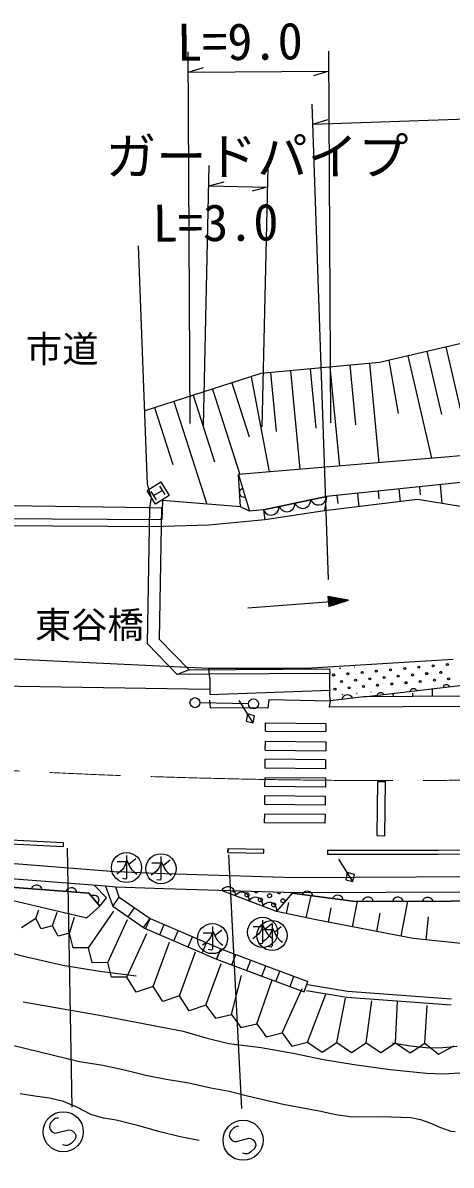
# Model space of a CAD drawing. Units: millimetres, scale not verified. Extents: x 40000 to 680000, y 20000 to 380000.
# Drawn here: x 429128 to 450345, y 252843 to 309514 of the extents above; entities that cross this region are included whole.
import ezdxf
from ezdxf.enums import TextEntityAlignment as Align

# ---------------------------------------------------------------- set-up
doc = ezdxf.new("R2010")
doc.units = ezdxf.units.MM
doc.header["$LTSCALE"] = 1000
doc.linetypes.add('CHAIN', pattern=[18.5, 12, -1.5, 3.5, -1.5])
doc.layers.add('M-BGD', color=7, linetype='Continuous', lineweight=25)
doc.layers.add('M-BMK', color=2, linetype='CHAIN', lineweight=13)
doc.styles.add('ＭＳ ゴシック', font='')
doc.styles.get('ＭＳ ゴシック').set_extended_font_data('MS Gothic')

# ---------------------------------------------------------------- blocks, each defined once
blk = doc.blocks.new('BUHIN302')
at = {"color": 7, "linetype": 'Continuous', "lineweight": 25}
blk.add_line((-535, 325), (-172, 72), dxfattribs=at)
for points in [[(-383, -107), (-59, 170), (20, 263), (115, 437), (172, 582)], [(-581, -163), (498, 140), (538, 124), (569, 97), (583, -51)], [(-158, -519), (-282, -79), (-117, -95), (14, -121), (150, -172), (287, -258), (442, -382)]]:
    blk.add_lwpolyline(points, dxfattribs=at)
blk.add_circle((0, 0), 746, dxfattribs=at)
blk = doc.blocks.new('BUHIN300')
at = {"color": 7, "linetype": 'Continuous', "lineweight": 25}
blk.add_lwpolyline([(-414, 584), (-493, 565), (-560, 516), (-628, 434), (-703, 299), (-736, 168), (-724, 35), (-659, -75), (-561, -135), (-493, -167), (-386, -180), (-304, -146), (236, 178), (344, 187), (472, 161), (573, 94), (639, 17), (683, -87), (648, -245), (536, -446), (474, -526), (389, -587), (285, -621), (150, -626)], dxfattribs=at)
blk.add_circle((0, 0), 995, dxfattribs=at)
blk = doc.blocks.new('BUHIN313')
at = {"color": 7, "linetype": 'Continuous', "lineweight": 25}
blk.add_lwpolyline([(-245, -52), (-237, 9), (-218, 63), (-183, 126), (-135, 167), (-81, 196), (-5, 212), (56, 207), (116, 189), (175, 146), (214, 104), (245, 52)], dxfattribs=at)
blk = doc.blocks.new('BUHIN315')
at = {"color": 7, "linetype": 'Continuous', "lineweight": 25}
blk.add_lwpolyline([(-247, -39), (-236, 21), (-214, 74), (-176, 135), (-126, 174), (-71, 200), (6, 212), (66, 204), (125, 183), (182, 136), (219, 93), (247, 39)], dxfattribs=at)
blk = doc.blocks.new('BUHIN316')
at = {"color": 7, "linetype": 'Continuous', "lineweight": 25}
blk.add_lwpolyline([(-240, -69), (-237, -9), (-222, 47), (-191, 113), (-147, 157), (-95, 190), (-21, 211), (41, 211), (102, 197), (164, 158), (206, 119), (240, 69)], dxfattribs=at)
blk = doc.blocks.new('BUHIN324')
at = {"color": 7, "linetype": 'Continuous', "lineweight": 25}
blk.add_lwpolyline([(-138, -59), (-140, -23), (-135, 11), (-122, 53), (-99, 83), (-71, 106), (-28, 124), (9, 129), (46, 125), (86, 106), (114, 86), (138, 59)], dxfattribs=at)
blk = doc.blocks.new('BUHIN361')
at = {"color": 7, "linetype": 'Continuous', "lineweight": 25}
blk.add_circle((0, 0), 249, dxfattribs=at)
blk = doc.blocks.new('BUHIN389')
at = {"color": 7, "linetype": 'Continuous', "lineweight": 25}
blk.add_lwpolyline([(364, -28), (343, 58), (305, 132), (240, 218), (163, 268), (80, 301), (-33, 310), (-121, 289), (-204, 252), (-281, 177), (-329, 109), (-364, 28)], dxfattribs=at)
blk = doc.blocks.new('BUHIN390')
at = {"color": 7, "linetype": 'Continuous', "lineweight": 25}
blk.add_lwpolyline([(-352, -191), (-282, -257), (-202, -303), (-92, -343), (9, -344), (106, -325), (215, -266), (283, -195), (338, -111), (365, 4), (368, 94), (352, 191)], dxfattribs=at)
blk = doc.blocks.new('BUHIN436')
at = {"color": 7, "linetype": 'Continuous', "lineweight": 25}
blk.add_lwpolyline([(965, -871), (945, -515), (579, -522), (610, -887), (965, -871), (0, 0)], dxfattribs=at)
blk = doc.blocks.new('BUHIN437')
at = {"color": 7, "linetype": 'Continuous', "lineweight": 25}
for p, q in [((167, 186), (-167, -186)), ((353, 18), (-18, 353)), ((18, -353), (-353, -18))]:
    blk.add_line(p, q, dxfattribs=at)
blk.add_lwpolyline([(-29, 565), (565, 29), (29, -565), (-565, -29)], close=True, dxfattribs=at)

msp = doc.modelspace()

# ---------------------------------------------------------------- linework, layer by layer
at = {"layer": 'M-BGD'}
for p, q in [((437419, 289638), (437319, 308074)), ((444273, 308112), (444373, 289675)), ((437325, 307074), (438074, 307293)), ((437325, 307074), (444279, 307111)), ((444279, 307111), (443530, 306892)), ((443493, 304485), (495503, 306262)), ((444265, 281897), (443459, 305484)), ((443493, 304485), (444235, 304726)), ((438076, 289541), (438362, 302433)), ((441257, 302369), (440970, 289477)), ((438340, 301434), (439094, 301632)), ((438340, 301434), (441235, 301369)), ((441235, 301369), (440480, 301170)), ((435304, 286619), (434861, 298453)), ((451490, 293760), (446791, 292671)), ((448201, 292997), (449379, 287912)), ((449140, 293215), (449867, 290082)), ((450080, 293433), (451322, 288075)), ((446791, 292671), (440913, 292113)), ((444342, 292438), (444808, 287528)), ((445322, 292531), (445602, 289579)), ((446301, 292624), (446769, 287693)), ((447261, 292780), (447715, 290141)), ((440913, 292113), (435167, 290269)), ((440435, 291960), (441327, 287236)), ((441403, 292160), (441681, 289233)), ((442383, 292253), (442846, 287364)), ((443362, 292346), (443641, 289406)), ((438519, 291345), (439877, 287114)), ((439477, 291652), (440334, 288981)), ((436604, 290730), (438239, 285634)), ((437561, 291038), (438618, 287743)), ((435646, 290423), (436551, 287602)), ((455341, 288413), (439803, 287108)), ((439803, 287108), (440363, 285287)), ((439909, 285500), (439803, 287108)), ((439803, 287108), (440363, 285287)), ((455411, 287175), (444176, 286021)), ((435499, 285952), (435304, 286619)), ((446729, 286284), (446770, 285894)), ((447751, 286389), (447816, 285758)), ((448772, 286493), (448813, 286098)), ((449794, 286598), (449889, 285666)), ((435422, 285451), (435499, 285952)), ((436051, 285809), (436015, 284869)), ((439909, 285500), (436051, 285809)), ((444176, 286021), (441044, 285348)), ((441044, 285348), (444176, 286021)), ((444176, 286021), (444075, 285305)), ((448673, 285861), (444075, 285305)), ((444687, 286074), (444729, 285662)), ((445708, 286179), (445777, 285511)), ((453947, 285014), (448673, 285861)), ((435422, 285451), (428421, 285556)), ((435306, 278713), (435422, 285451)), ((435422, 285451), (436002, 285462)), ((436002, 285462), (435879, 278939)), ((440363, 285287), (439909, 285500)), ((441044, 285348), (440363, 285287)), ((441044, 285348), (441111, 284854)), ((444075, 285305), (441111, 284854)), ((427756, 284932), (436015, 284869)), ((427817, 284585), (436077, 284523)), ((438347, 284594), (436077, 284523)), ((441111, 284854), (438347, 284594)), ((440274, 280498), (445259, 280879)), ((435879, 278939), (437370, 277420)), ((436764, 277188), (435306, 278713)), ((425311, 278114), (438342, 277493)), ((443165, 277499), (450446, 277945)), ((437370, 277420), (436764, 277188)), ((438330, 277199), (436764, 277188)), ((437370, 277420), (444323, 277462)), ((444334, 277241), (438330, 277199)), ((438342, 277493), (443165, 277499)), ((438392, 277010), (438342, 277493)), ((444323, 277462), (444334, 277241)), ((444344, 276121), (444334, 277241)), ((438368, 276435), (426124, 276625)), ((438392, 277010), (438388, 276199)), ((446028, 276075), (454193, 277055)), ((438388, 276199), (444368, 276405)), ((444371, 275883), (444344, 276121)), ((446028, 276075), (444371, 275883)), ((446028, 276075), (444371, 275883)), ((450876, 276109), (446028, 276075)), ((446513, 276078), (446513, 276111)), ((447483, 276085), (447481, 276249)), ((448452, 276092), (448451, 276256)), ((449421, 276098), (449419, 276482)), ((440298, 275731), (437904, 275782)), ((438377, 275915), (438404, 275539)), ((441287, 275521), (438404, 275539)), ((441287, 275521), (441330, 275941)), ((441330, 275941), (444371, 275883)), ((444323, 275566), (444371, 275883)), ((451773, 275592), (444323, 275566)), ((441150, 274380), (441153, 274780)), ((441150, 274380), (444139, 274351)), ((441153, 274780), (444143, 274751)), ((444143, 274751), (444139, 274351)), ((441140, 273430), (441145, 273880)), ((441145, 273880), (444135, 273851)), ((444135, 273851), (444130, 273401)), ((441140, 273430), (444130, 273401)), ((441132, 272530), (441136, 272980)), ((444126, 272951), (441136, 272980)), ((444126, 272951), (444122, 272501)), ((441123, 271630), (441127, 272080)), ((441127, 272080), (444117, 272051)), ((444122, 272501), (441132, 272530)), ((444117, 272051), (444113, 271601)), ((444113, 271601), (441123, 271630)), ((446700, 271877), (446664, 269193)), ((446700, 271877), (447100, 271872)), ((447064, 269188), (447100, 271872)), ((441114, 270730), (441119, 271180)), ((441119, 271180), (444109, 271151)), ((444109, 271151), (444104, 270701)), ((444104, 270701), (441114, 270730)), ((441106, 269830), (441110, 270280)), ((444096, 269801), (441106, 269830)), ((441110, 270280), (444100, 270251)), ((444100, 270251), (444096, 269801)), ((446664, 269193), (447064, 269188)), ((425604, 268942), (431120, 268652)), ((425615, 269141), (431130, 268851)), ((431130, 268851), (431120, 268652)), ((431319, 268576), (431556, 255720)), ((439293, 268553), (439290, 268353)), ((439290, 268353), (439293, 268553)), ((439290, 268353), (441067, 268321)), ((439293, 268553), (441071, 268521)), ((439318, 268232), (439954, 255653)), ((441067, 268321), (441071, 268521)), ((444224, 268475), (449703, 268470)), ((444224, 268475), (444224, 268275)), ((444224, 268275), (449703, 268270)), ((449703, 268470), (454673, 268530)), ((449706, 268270), (454677, 268330)), ((433282, 267432), (426134, 267992)), ((433220, 266685), (426064, 267245)), ((433800, 267386), (433282, 267432)), ((436161, 267300), (433762, 267389)), ((442605, 267105), (436161, 267300)), ((453526, 267149), (442605, 267105)), ((432397, 266341), (427228, 266736)), ((427228, 266736), (432397, 266341)), ((433275, 266112), (432676, 266710)), ((433734, 266639), (433220, 266685)), ((433220, 266685), (433588, 265695)), ((436133, 266550), (433734, 266639)), ((433904, 266145), (433734, 266639)), ((442595, 266355), (436133, 266550)), ((441700, 265433), (438968, 266465)), ((453538, 266399), (442595, 266355)), ((428365, 266031), (432297, 265115)), ((432942, 265694), (432397, 266341)), ((432397, 266341), (432942, 265694)), ((432942, 265694), (433275, 266112)), ((433588, 265695), (433904, 266145)), ((433904, 266145), (435427, 265077)), ((442466, 266333), (441700, 265433)), ((442191, 265327), (442308, 265875)), ((445483, 265946), (442466, 266333)), ((442466, 266333), (445483, 265946)), ((443171, 265117), (443407, 266212)), ((445462, 264662), (445710, 265945)), ((449925, 265930), (445483, 265946)), ((445483, 265946), (449925, 265930)), ((447862, 264197), (448198, 265936)), ((453508, 266067), (449925, 265930)), ((449925, 265930), (453508, 266067)), ((429763, 265085), (429916, 265504)), ((430599, 264722), (430823, 265399)), ((432297, 265115), (432942, 265694)), ((432383, 263632), (433642, 265443)), ((433588, 265695), (435157, 264595)), ((434350, 265161), (434665, 265611)), ((443662, 265011), (441700, 265433)), ((444262, 264895), (444399, 265602)), ((446662, 264430), (446837, 265336)), ((429763, 265085), (429055, 264614)), ((430036, 264569), (429763, 265085)), ((430599, 264722), (430036, 264569)), ((430871, 264206), (430599, 264722)), ((431434, 264359), (431683, 265151)), ((433332, 262904), (434304, 265024)), ((435111, 264627), (435427, 265077)), ((435209, 264572), (435427, 265077)), ((435427, 265077), (438930, 263570)), ((435910, 264271), (436127, 264776)), ((448462, 264081), (443662, 265011)), ((449101, 264014), (449222, 265165)), ((431434, 264359), (430871, 264206)), ((431617, 263616), (431434, 264359)), ((434281, 262177), (435276, 264337)), ((435157, 264595), (438724, 263060)), ((436611, 263969), (436828, 264474)), ((437311, 263668), (437529, 264173)), ((432383, 263632), (431617, 263616)), ((432567, 262888), (432383, 263632)), ((435587, 261712), (436385, 263905)), ((438012, 263366), (438229, 263871)), ((438713, 263065), (438930, 263570)), ((438736, 263055), (438930, 263570)), ((438930, 263570), (441159, 262729)), ((454093, 263490), (448462, 264081)), ((436893, 261248), (437684, 263420)), ((438724, 263060), (440969, 262213)), ((439480, 262774), (439675, 263289)), ((440225, 262493), (440419, 263008)), ((433332, 262904), (432567, 262888)), ((433516, 262161), (433332, 262904)), ((438200, 260784), (438952, 262850)), ((440969, 262213), (441164, 262727)), ((441159, 262729), (443251, 261958)), ((441666, 261956), (441857, 262472)), ((434281, 262177), (433516, 262161)), ((434748, 261422), (434281, 262177)), ((439457, 260323), (439958, 262253)), ((440714, 259862), (441477, 262036)), ((440969, 262213), (443060, 261442)), ((442363, 261699), (442554, 262215)), ((443060, 261442), (443251, 261958)), ((443060, 261442), (443251, 261958)), ((435587, 261712), (434748, 261422)), ((436055, 260958), (435587, 261712)), ((441971, 259402), (442964, 261601)), ((443179, 261505), (445179, 261179)), ((443227, 261801), (445215, 261478)), ((443229, 258941), (444142, 261322)), ((445215, 261478), (450365, 261093)), ((436893, 261248), (436055, 260958)), ((437361, 260493), (436893, 261248)), ((438200, 260784), (437361, 260493)), ((438200, 260784), (438675, 260134)), ((444683, 258929), (445110, 261128)), ((445179, 261179), (450343, 260794)), ((446137, 258916), (446419, 260996)), ((447591, 258904), (447690, 260979)), ((449045, 258891), (449154, 260770)), ((438675, 260134), (439457, 260323)), ((439457, 260323), (439932, 259674)), ((439932, 259674), (440714, 259862)), ((440714, 259862), (441189, 259213)), ((441189, 259213), (441971, 259402)), ((441971, 259402), (442447, 258752)), ((442447, 258752), (443229, 258941)), ((443229, 258941), (443951, 258450)), ((443951, 258450), (444683, 258929)), ((444683, 258929), (445405, 258438)), ((445405, 258438), (446137, 258916)), ((446137, 258916), (446859, 258425)), ((446859, 258425), (447591, 258904)), ((447591, 258904), (448313, 258413)), ((448313, 258413), (449045, 258891)), ((449045, 258891), (449723, 258341)), ((449723, 258341), (450492, 258755))]:
    msp.add_line(p, q, dxfattribs=at)
for points in [[(440157, 285959), (440096, 285961), (440040, 285975), (439974, 286005), (439929, 286048), (439895, 286099), (439872, 286173), (439872, 286235), (439884, 286296), (439922, 286359), (439960, 286402), (440010, 286437)], [(445157, 280872), (444303, 280593), (444271, 281017), (445154, 280871)], [(444474, 280819), (444651, 280833), (444476, 280794), (444472, 280844), (444651, 280833)], [(444951, 275950), (444965, 276010), (444989, 276061), (445030, 276122), (445081, 276158), (445137, 276182), (445214, 276191), (445275, 276180), (445333, 276157), (445387, 276108), (445423, 276063), (445448, 276008)], [(419576, 266148), (420575, 265522), (421593, 264955), (422234, 264662), (422893, 264428), (423631, 264248), (424398, 264124), (425756, 263962), (427101, 263740), (429100, 263224), (431112, 262766), (432917, 262474), (434745, 262233)], [(432508, 266209), (432565, 266230), (432622, 266239), (432695, 266238), (432753, 266215), (432804, 266182), (432854, 266122), (432879, 266066), (432891, 266005), (432881, 265932), (432863, 265878), (432831, 265826)], [(429146, 260942), (433099, 260251), (437064, 259496), (438189, 259161), (439330, 258885), (440928, 258673), (442511, 258400), (444021, 258089), (445546, 257835), (447327, 257587), (449118, 257399), (449945, 257379), (450781, 257419)], [(427241, 259122), (431937, 257991), (433091, 257804), (434232, 257557), (435219, 257302), (436228, 257103), (437344, 256919), (438440, 256678), (439350, 256508), (440259, 256275), (442020, 255875), (443802, 255532), (444628, 255357), (445464, 255243), (446910, 255252), (448354, 255199), (448828, 255105), (449296, 254950), (449813, 254705), (450333, 254525), (450549, 254518)], [(447448, 258905), (448333, 258755), (449235, 258663), (449941, 258678), (450647, 258741)], [(437864, 254065), (436923, 254241), (435981, 254479), (434881, 254801), (433752, 255068), (433116, 255181), (432502, 255351), (431835, 255705), (431137, 256007), (430448, 256165), (429728, 256268), (428998, 256374)]]:
    msp.add_lwpolyline(points, dxfattribs=at)
for points in [[(445259, 280879), (444243, 281052), (444281, 280554)], [(445055, 280864), (444338, 280633), (444311, 280982)], [(444955, 280856), (444372, 280674), (444351, 280948)], [(444853, 280848), (444407, 280714), (444392, 280913)], [(444753, 280841), (444441, 280754), (444432, 280879)]]:
    msp.add_lwpolyline(points, close=True, dxfattribs=at)
for centre, radius in [((450159, 277676), 49.8), ((444525, 277160), 49.8), ((445230, 277224), 49.8), ((445934, 277289), 49.8), ((446638, 277353), 49.8), ((447342, 277418), 49.8), ((447726, 277098), 49.8), ((448046, 277482), 49.8), ((448431, 277162), 49.8), ((448750, 277547), 49.8), ((449135, 277227), 49.8), ((449454, 277611), 49.8), ((449839, 277291), 49.8), ((444910, 276840), 49.8), ((445294, 276520), 49.8), ((445614, 276904), 49.8), ((445998, 276585), 49.8), ((446318, 276969), 49.8), ((446702, 276649), 49.8), ((447022, 277033), 49.8), ((447407, 276714), 49.8), ((448111, 276778), 49.8), ((448815, 276843), 49.8), ((449519, 276907), 49.8), ((450223, 276972), 49.8), ((444590, 276456), 49.8), ((440232, 266254), 99.5), ((440893, 266004), 99.5), ((441349, 266210), 99.5), ((441555, 265755), 99.5), ((442010, 265960), 99.5)]:
    msp.add_circle(centre, radius, dxfattribs=at)
for centre, radius, start, end in [((444845, 277544), 49.8, 239.2001, 309.8161), ((445549, 277609), 49.8, 269.4242, 279.592), ((444974, 276136), 49.8, 69.1908, 121.6428), ((445678, 276200), 49.8, 75.8856, 114.948), ((446383, 276265), 49.8, 86.4806, 104.353), ((439570, 266504), 99.5, 216.4034, 319.2944), ((440687, 266460), 99.5, 214.9159, 320.7819), ((441805, 266416), 99.5, 213.4571, 322.2407)]:
    msp.add_arc(centre, radius, start, end, dxfattribs=at)
at = {"layer": 'M-BMK'}
msp.add_arc((447387, 631975), 360052, 262.21472, 273.52591, dxfattribs=at)

# ---------------------------------------------------------------- block references
at = {"layer": 'M-BGD'}
for name, p, rotation in [('BUHIN437', (435830, 286189), 343.68992), ('BUHIN390', (443785, 285937), 343.68992), ('BUHIN390', (441435, 285432), 343.68992), ('BUHIN390', (442218, 285601), 343.68992), ('BUHIN390', (443001, 285769), 343.68992), ('BUHIN324', (450111, 276565), 343.68992), ('BUHIN361', (437654, 275788), 343.68992), ('BUHIN361', (440548, 275725), 343.68992), ('BUHIN324', (446845, 276173), 343.68992), ('BUHIN324', (448478, 276369), 343.68992), ('BUHIN436', (439849, 275893), 343.68992), ('BUHIN302', (434263, 267607), 254.33752), ('BUHIN302', (435969, 267548), 254.33752), ('BUHIN436', (444789, 268018), 343.68992), ('BUHIN313', (429812, 266538), 343.68992), ('BUHIN313', (431535, 266407), 343.68992), ('BUHIN389', (439309, 266336), 343.68992), ('BUHIN389', (439992, 266078), 343.68992), ('BUHIN315', (443220, 266236), 343.68992), ('BUHIN389', (440675, 265820), 343.68992), ('BUHIN389', (441359, 265562), 343.68992), ('BUHIN315', (444729, 266043), 343.68992), ('BUHIN316', (446224, 265943), 343.68992), ('BUHIN316', (447704, 265938), 343.68992), ('BUHIN316', (449184, 265932), 343.68992), ('BUHIN302', (441002, 264392), 254.33752), ('BUHIN302', (438521, 264081), 254.33752), ('BUHIN302', (441473, 264236), 254.33752), ('BUHIN300', (431128, 254498), 343.69016), ('BUHIN300', (440039, 254077), 343.69016)]:
    msp.add_blockref(name, p, dxfattribs=dict(at, rotation=rotation))

# ---------------------------------------------------------------- texts
at = {"layer": 'M-BGD', "style": 'ＭＳ ゴシック'}
for s, rotation, p in [('L=9.0', 0.7, (436778, 307082)), ('L=3.0', 0.6, (435573, 298106))]:
    msp.add_text(s, height=1833, rotation=rotation, dxfattribs=at).set_placement(p, align=Align.BOTTOM_LEFT)
for s, height, p in [('ガードパイプ', 1833, (433232, 301428)), ('市道', 1320, (429278, 292276)), ('東谷橋', 1320, (429719, 278596))]:
    msp.add_text(s, height=height, dxfattribs=at).set_placement(p, align=Align.BOTTOM_LEFT)

doc.saveas('drawing.dxf')
